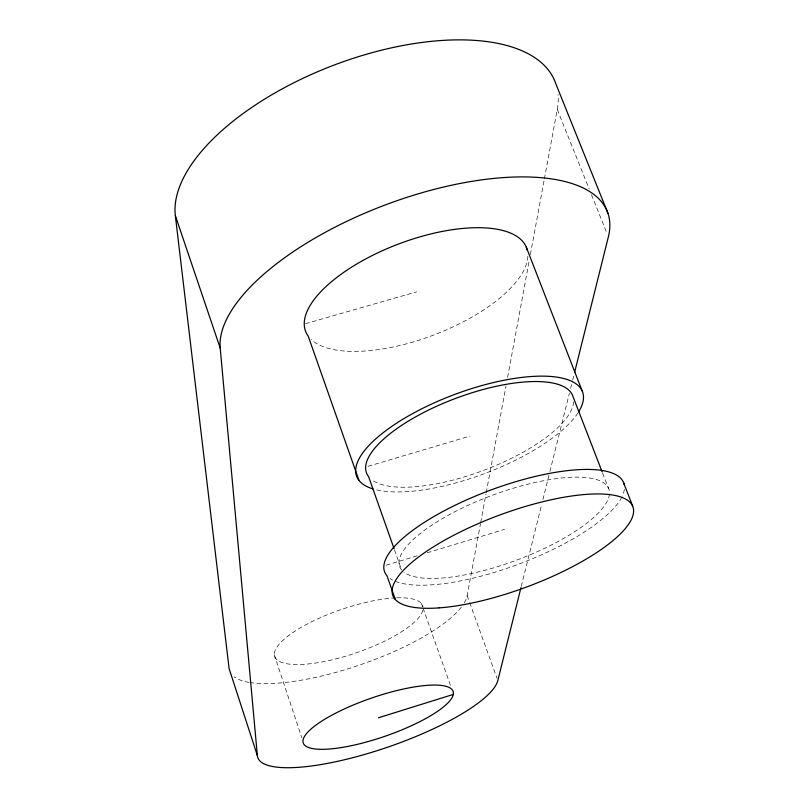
<?xml version="1.0" encoding="UTF-8"?>
<svg xmlns="http://www.w3.org/2000/svg" width="808" height="808" viewBox="0 0 808 808"><rect width="100%" height="100%" fill="white"/><g stroke="black" fill="none" stroke-linecap="round" stroke-linejoin="round"><path stroke-width="0.61" stroke-dasharray="4.04 3.03" d="M464.307 602.818A125.381 36.703 -18.9 0 0 467.155 595.648L480.487 523.705M480.72 522.463L486.002 493.941M486.234 492.698L506 386.022M507.606 377.346L529.22 260.752M530.371 254.55L544.158 180.123M544.39 178.881L557.257 109.423A201.96 95.001 -21 0 0 558.045 94.364M521.271 586.406L541.683 504.505M542.895 499.617L549.602 472.731M549.905 471.508L569.398 393.284M570.61 388.396L572.438 381.063M572.741 379.841L573.66 376.174M386.204 565.206L417.584 555.702M427.24 552.773L504.495 529.361M368.034 466.327L469.983 436.088M305.464 323.715L416.605 291.839M557.257 109.423L589.153 188.91M591.496 194.758L606.97 233.33M602.627 473.145L608.495 488.295M467.155 595.648L469.286 601.536M469.711 602.717L496.971 678.154M421.382 603.414L422.635 606.949M423.049 608.121L450.591 685.8M394.506 549.915L401.606 570.004A111.555 34.623 -20.4 0 1 491.981 495.405A111.555 34.623 -20.4 0 1 609.474 492.769M274.266 654.743L301.808 737.785M573.599 401.808A110.09 38.612 -20.5 0 1 486.295 469.357A110.09 38.612 -20.5 0 1 371.731 479.73M609.434 493.981A111.555 34.623 -20.4 0 1 519.201 559.166A111.555 34.623 -20.4 0 1 404.03 572.246M624.342 489.416A127.533 39.602 -20.4 0 1 622.291 496.173M621.807 497.152A127.533 39.602 -20.4 0 1 511.131 566.893A127.533 39.602 -20.4 0 1 390.123 578.528M527.856 256.288A118.109 48.793 -20.7 0 1 434.674 334.674A118.109 48.793 -20.7 0 1 311.161 339.501M577.962 412.878A120.594 42.309 -20.5 0 1 485.588 473.215A120.594 42.309 -20.5 0 1 375.185 489.537M461.287 607.212A125.381 36.703 -18.9 0 1 365.024 663.146A125.381 36.703 -18.9 0 1 250.157 682.558M249.086 682.386A125.381 36.703 -18.9 0 1 234.3 676.902M422.867 610.101A78.305 22.907 -18.9 0 1 328.008 660.752A78.305 22.907 -18.9 0 1 282.699 640.542A78.305 22.907 -18.9 0 1 395.526 597.9M396.718 597.849A78.305 22.907 -18.9 0 1 422.988 606.667"/><path stroke-width="1.21" d="M520.968 587.628L497.819 680.518A126.886 32.461 -19 0 1 374.649 751.44A126.886 32.461 -19 0 1 257.358 755.581L229.098 668.58L175.336 215.605A201.96 95.001 -21 0 1 345.723 60.852A201.96 95.001 -21 0 1 555.843 83.82L608.06 213.524M574.569 372.508L608.374 236.835A205.888 85.264 -20.7 0 0 423.059 192.415A205.888 85.264 -20.7 0 0 220.22 348.157L257.358 755.581M378.477 717.777L453.278 694.425A79.234 20.251 -19 0 0 344.42 708.909A79.234 20.251 -19 0 0 336.886 748.218A79.234 20.251 -19 0 0 453.278 694.425M623.443 482.396L632.664 506.091M526.23 246.996L582.235 391.133M602.182 471.983L572.418 395.061A110.09 38.612 -20.5 0 0 449.299 400.849A110.09 38.612 -20.5 0 0 368.62 476.68L394.092 548.733M359.015 480.518L308.222 336.168A118.109 48.793 -20.7 0 1 395.637 245.127A118.109 48.793 -20.7 0 1 527.311 250.308M395.324 599.486L386.992 575.771A127.533 39.602 -20.4 0 1 485.79 491.921A127.533 39.602 -20.4 0 1 624.15 484.588M175.336 215.605L220.22 348.157M372.902 488.901A120.594 42.309 -20.5 0 1 454.46 394.526A120.594 42.309 -20.5 0 1 578.639 411.817M439.027 607.889A127.957 38.42 -20.3 0 0 632.533 516.746A127.957 38.42 -20.3 0 0 467.125 528.644A127.957 38.42 -20.3 0 0 439.027 607.889"/></g></svg>
